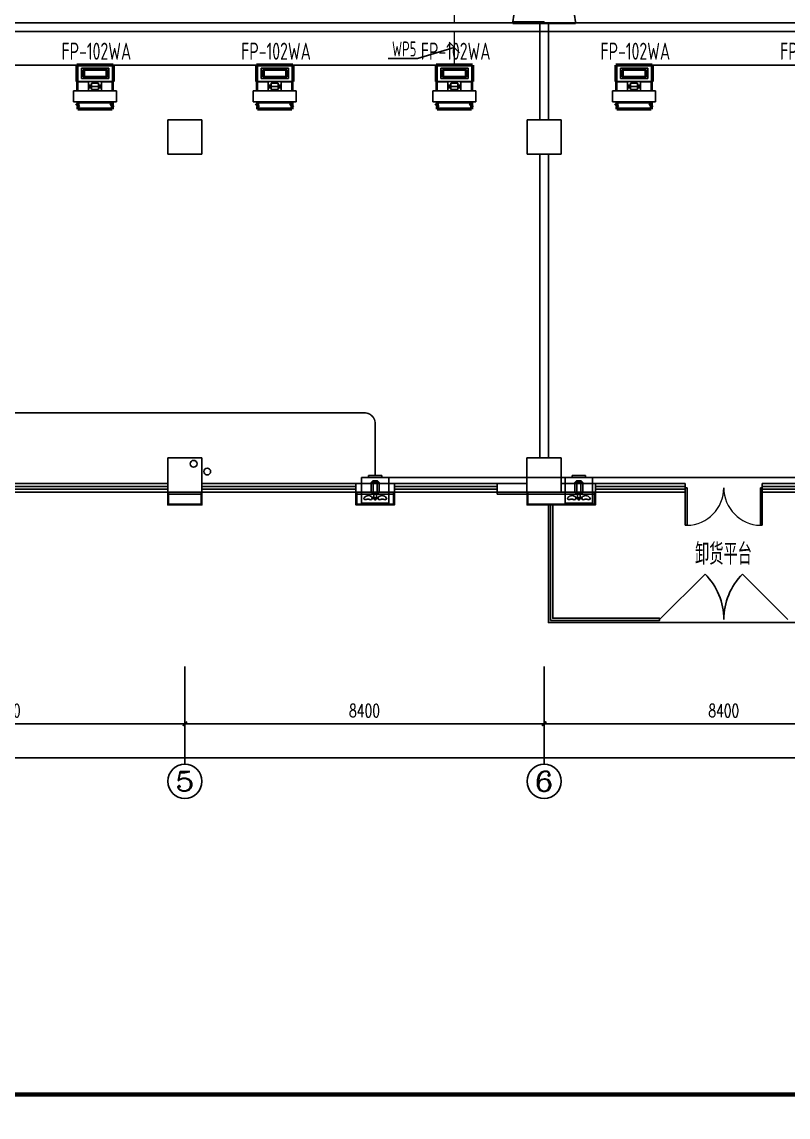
# Model space of a CAD drawing. Extents: x 2166032 to 5302137, y 581493 to 2416206.
# Drawn here: x 2343482 to 2361395, y 1212195 to 1237794 of the extents above; entities that cross this region are included whole.
import ezdxf
from ezdxf.enums import TextEntityAlignment as Align

# ---------------------------------------------------------------- set-up
doc = ezdxf.new("R2010")
doc.units = 0
doc.header["$LTSCALE"] = 1000
doc.header["$MEASUREMENT"] = 0
doc.linetypes.add('DASHEDX2', pattern=[1.5, 1, -0.5])
for name, color, linetype in [('3T_GLASS', 5, 'Continuous'), ('ACS_FFG_FK', 7, 'Continuous'), ('AXIS', 3, 'Continuous'), ('AXIS_TEXT', 7, 'Continuous'), ('CABLETRAY', 4, 'Continuous'), ('COLUMN', 2, 'Continuous'), ('DIM-照明', 3, 'Continuous'), ('PUB_TEXT', 7, 'Continuous'), ('PUB_TITLE', 137, 'Continuous'), ('STAIR', 8, 'Continuous'), ('SURFACE', 8, 'Continuous'), ('WALL', 8, 'Continuous'), ('WINDOW', 8, 'Continuous'), ('WIRE-照明', 1, 'Continuous'), ('屋面', 151, 'Continuous'), ('消防', 7, 'Continuous'), ('石材幕墙', 8, 'Continuous'), ('风机盘管', 7, 'Continuous')]:
    doc.layers.add(name, color=color, linetype=linetype)
doc.layers.add('ACS_KT_SB', color=130, linetype='Continuous', lineweight=13)
doc.layers.add('ACS_SFG_F2', color=6, linetype='Continuous', lineweight=50)
doc.styles.add('_TCH_AXIS', font='complex_.ttf')
doc.styles.add('_TEL_DIM', font='@tssdeng.shx', dxfattribs={"width": 0.8, "height": 3.5, "bigfont": '!tssdchn.shx'})
doc.styles.add('COMPLEX', font='complex_.ttf')
doc.styles.add('DIM_FONT', font='simplex_.ttf', dxfattribs={"width": 0.7})
doc.styles.add('HZ', font='！tssdeng.shx', dxfattribs={"bigfont": '！tssdchn.shx'})
doc.styles.add('TSSD_Dimension', font='Tssdeng.shx', dxfattribs={"width": 0.7, "bigfont": 'tssdchn.shx'})
doc.styles.add('TSSD_REIN', font='tssdeng.shx', dxfattribs={"width": 0.7, "bigfont": 'tssdchn.shx'})
doc.dimstyles.new('DIMN', dxfattribs={"dimtxt": 300, "dimasz": 100, "dimexe": 250, "dimexo": 300, "dimgap": 150, "dimtad": 1, "dimdec": 0, "dimzin": 0, "dimdsep": 46, "dimtxsty": 'DIM_FONT', "dimblk": 'ARCHTICK', "dimcen": 0.09, "dimclrt": 7, "dimazin": 2, "dimtfac": 1, "dimtdec": 0, "dimtix": 1, "dimtmove": 2, "dimatfit": 3, "dimldrblk": 'ARCHTICK', "dimfxl": 1, "dimtolj": 1, "dimtzin": 0, "dimarcsym": 0})

# ---------------------------------------------------------------- blocks, each defined once
blk = doc.blocks.new('$SB61_1')
for p, q in [((-344, 91), (-380, 54)), ((-380, 54), (-380, -52)), ((-344, 91), (-134, 91)), ((-344, 91), (-344, -89)), ((-344, 43), (-134, 43)), ((-93, 50), (-134, 91)), ((-134, 91), (-134, -89)), ((-93, 50), (-93, -47)), ((-93, 32), (-10, 32)), ((-10, 66), (-10, -64)), ((-10, 66), (10, 66)), ((10, 16), (10, 66)), ((-344, -89), (-380, -52)), ((-344, -45), (-134, -45)), ((-344, -89), (-134, -89)), ((-93, -47), (-134, -89)), ((-93, -27), (-10, -27)), ((-10, -64), (10, -64)), ((10, -16), (10, -64))]:
    blk.add_line(p, q)
for points in [[(27, 198, 0.411372), (11, 254, 0.494273), (-35, 83, 0.741953), (33, 105, 0.098181), (27, 124, -0.171786), (27, 198)], [(31, -198, -0.313475), (12, -256, -0.472676), (-35, -80, -0.748081), (34, -102, -0.098181), (28, -121, 0.171786), (28, -196)]]:
    blk.add_lwpolyline(points, format="xyb")
blk.add_lwpolyline([(10, 16), (34, 16), (34, -16), (10, -16)], close=True)
for tag, p, height, style, width, flags in [('UNIT', (0, 0), 0.001, 'HZ', 0.7, 1), ('WHAT', (0, 0), 0.001, 'HZ', 0.7, 1), ('SPEC', (0, 0), 0.001, 'HZ', 0.7, 1), ('YSIZE', (34, -16), 0.15, 'DIM_FONT', 0.8, 9), ('XSIZE', (34, -16), 0.15, 'DIM_FONT', 0.8, 9)]:
    blk.add_attdef(tag, p, '', height=height, dxfattribs=dict(style=style, width=width, flags=flags))
blk = doc.blocks.new('A$C54D307B5')
at = {"layer": '消防'}
for p, q in [((0, -300), (0, 300)), ((0, 300), (640, 300)), ((165, 345), (475, 345)), ((165, 300), (165, 345)), ((475, 300), (475, 345)), ((640, -300), (640, 300)), ((0, -340), (0, -300)), ((0, -300), (640, -300)), ((0, -340), (640, -340)), ((640, -340), (640, -300))]:
    blk.add_line(p, q, dxfattribs=at)
at = {"layer": '风机盘管', "xscale": -1.057367996545509, "yscale": 1.057367996545509, "zscale": 1.0573679886336, "rotation": 90}
blk.add_blockref('$SB61_1', (321, -183), dxfattribs=at)
blk = doc.blocks.new('H-DTDFFS-20')
for p, q in [((-0.5, 0.5), (0.5, 0.5)), ((-0.5, -0.5), (-0.5, 0.5)), ((0.5, 0.5), (-0.5, 0.5)), ((0.5, 0.5), (0.5, -0.5)), ((-0.44, -0.34), (-0.44, 0.34)), ((-0.44, 0.34), (0.44, 0.34)), ((-0.4, 0.3), (0.4, 0.3)), ((-0.4, -0.3), (-0.4, 0.3)), ((0.4, 0.3), (0.4, -0.3)), ((0.44, 0.34), (0.44, -0.34)), ((0.44, -0.34), (-0.44, -0.34)), ((0.4, -0.3), (-0.4, -0.3)), ((0.5, -0.5), (-0.5, -0.5))]:
    blk.add_line(p, q)
at = {"const_width": 0.01}
for points in [[(-0.4, 0.162), (0.4, 0.162)], [(-0.4, 0), (0.4, 0)], [(-0.4, -0.162), (0.4, -0.162)]]:
    blk.add_lwpolyline(points, dxfattribs=at)
blk = doc.blocks.new('_ArchTick')
at = {"color": 0, "linetype": 'ByBlock', "const_width": 0.4}
blk.add_lwpolyline([(-0.5, -0.5), (0.5, 0.5)], dxfattribs=at)
blk = doc.blocks.new('*D2518')
at = {"layer": 'AXIS', "color": 0, "lineweight": -2}
for p, q in [((2338892, 1221918), (2338892, 1221140)), ((2347292, 1221918), (2347292, 1221140)), ((2338892, 1221390), (2347292, 1221390))]:
    blk.add_line(p, q, dxfattribs=at)
at = {"layer": 'Defpoints', "color": 0}
for p in [(2338892, 1222218), (2347292, 1222218), (2347292, 1221390)]:
    blk.add_point(p, dxfattribs=at)
at = {"layer": 'AXIS', "color": 0, "lineweight": -2, "xscale": 100, "yscale": 100, "zscale": 100, "rotation": 180}
blk.add_blockref('_ArchTick', (2338892, 1221390), dxfattribs=at)
at = {"layer": 'AXIS', "color": 0, "lineweight": -2, "xscale": 100, "yscale": 100, "zscale": 100}
blk.add_blockref('_ArchTick', (2347292, 1221390), dxfattribs=at)
at = {"layer": 'AXIS', "color": 7, "insert": (2343092, 1221695), "char_height": 300, "attachment_point": 5, "style": 'DIM_FONT'}
blk.add_mtext('\\A1;8400', dxfattribs=at)
blk = doc.blocks.new('*D2519')
at = {"layer": 'AXIS', "color": 0, "lineweight": -2}
for p, q in [((2347292, 1221918), (2347292, 1221140)), ((2355692, 1221918), (2355692, 1221140)), ((2347292, 1221390), (2355692, 1221390))]:
    blk.add_line(p, q, dxfattribs=at)
at = {"layer": 'Defpoints', "color": 0}
for p in [(2347292, 1222218), (2355692, 1222218), (2355692, 1221390)]:
    blk.add_point(p, dxfattribs=at)
at = {"layer": 'AXIS', "color": 0, "lineweight": -2, "xscale": 100, "yscale": 100, "zscale": 100, "rotation": 180}
blk.add_blockref('_ArchTick', (2347292, 1221390), dxfattribs=at)
at = {"layer": 'AXIS', "color": 0, "lineweight": -2, "xscale": 100, "yscale": 100, "zscale": 100}
blk.add_blockref('_ArchTick', (2355692, 1221390), dxfattribs=at)
at = {"layer": 'AXIS', "color": 7, "insert": (2351492, 1221695), "char_height": 300, "attachment_point": 5, "style": 'DIM_FONT'}
blk.add_mtext('\\A1;8400', dxfattribs=at)
blk = doc.blocks.new('*D2520')
at = {"layer": 'AXIS', "color": 0, "lineweight": -2}
for p, q in [((2355692, 1221918), (2355692, 1221140)), ((2364092, 1221918), (2364092, 1221140)), ((2355692, 1221390), (2364092, 1221390))]:
    blk.add_line(p, q, dxfattribs=at)
at = {"layer": 'Defpoints', "color": 0}
for p in [(2355692, 1222218), (2364092, 1222218), (2364092, 1221390)]:
    blk.add_point(p, dxfattribs=at)
at = {"layer": 'AXIS', "color": 0, "lineweight": -2, "xscale": 100, "yscale": 100, "zscale": 100, "rotation": 180}
blk.add_blockref('_ArchTick', (2355692, 1221390), dxfattribs=at)
at = {"layer": 'AXIS', "color": 0, "lineweight": -2, "xscale": 100, "yscale": 100, "zscale": 100}
blk.add_blockref('_ArchTick', (2364092, 1221390), dxfattribs=at)
at = {"layer": 'AXIS', "color": 7, "insert": (2359892, 1221695), "char_height": 300, "attachment_point": 5, "style": 'DIM_FONT'}
blk.add_mtext('\\A1;8400', dxfattribs=at)
blk = doc.blocks.new('*D2529')
at = {"layer": 'AXIS', "color": 0, "lineweight": -2}
for p, q in [((2328892, 1221618), (2328892, 1220340)), ((2406722, 1221618), (2406722, 1220340)), ((2328892, 1220590), (2406722, 1220590))]:
    blk.add_line(p, q, dxfattribs=at)
at = {"layer": 'Defpoints', "color": 0}
for p in [(2328892, 1221918), (2406722, 1221918), (2406722, 1220590)]:
    blk.add_point(p, dxfattribs=at)
at = {"layer": 'AXIS', "color": 0, "lineweight": -2, "xscale": 100, "yscale": 100, "zscale": 100, "rotation": 180}
blk.add_blockref('_ArchTick', (2328892, 1220590), dxfattribs=at)
at = {"layer": 'AXIS', "color": 0, "lineweight": -2, "xscale": 100, "yscale": 100, "zscale": 100}
blk.add_blockref('_ArchTick', (2406722, 1220590), dxfattribs=at)
at = {"layer": 'AXIS', "color": 7, "insert": (2367807, 1220892), "char_height": 300, "attachment_point": 5, "style": 'DIM_FONT'}
blk.add_mtext('\\A1;77830', dxfattribs=at)
blk = doc.blocks.new('$DorLib2D$00000141')
at = {"color": 0}
for points in [[(-0.5, 0), (-0.5, 0.487)], [(-0.475, 0.487), (-0.5, 0.487)], [(-0.475, 0), (-0.475, 0.487)], [(-0.369, 0.473), (-0.475, 0.487)], [(-0.268, 0.435), (-0.369, 0.473)], [(-0.178, 0.377), (-0.268, 0.435)], [(-0.103, 0.3), (-0.178, 0.377)], [(0.178, 0.377), (0.103, 0.3)], [(0.268, 0.435), (0.178, 0.377)], [(0.369, 0.473), (0.268, 0.435)], [(0.475, 0.487), (0.369, 0.473)], [(0.475, 0), (0.475, 0.487)], [(0.475, 0.487), (0.5, 0.487)], [(0.5, 0), (0.5, 0.487)], [(-0.047, 0.208), (-0.103, 0.3)], [(-0.012, 0.107), (-0.047, 0.208)], [(0.047, 0.208), (0.012, 0.107)], [(0.103, 0.3), (0.047, 0.208)], [(0, 0), (-0.012, 0.107)], [(-0.012, -0.107), (0, 0)], [(0.012, 0.107), (0, 0)], [(-0.5, 0), (-0.475, 0)], [(0.5, 0), (0.475, 0)]]:
    blk.add_lwpolyline(points, dxfattribs=at)
at = {"color": 0, "linetype": 'DASHEDX2'}
for points in [[(0, 0), (0.03, -0.122), (0.086, -0.234), (0.165, -0.331), (0.264, -0.408), (0.378, -0.461), (0.5, -0.488)], [(-0.5, 0), (-0.5, -0.488)], [(-0.047, -0.208), (-0.012, -0.107)], [(0.5, 0), (0.5, -0.488)], [(-0.178, -0.377), (-0.103, -0.3)], [(-0.103, -0.3), (-0.047, -0.208)], [(-0.475, -0.488), (-0.5, -0.488)], [(-0.475, -0.487), (-0.369, -0.473)], [(-0.369, -0.473), (-0.268, -0.435)], [(-0.268, -0.435), (-0.178, -0.377)]]:
    blk.add_lwpolyline(points, dxfattribs=at)
blk = doc.blocks.new('$DorLib2D$00000002')
for p, q in [((-0.5, 0), (-0.5, 0.4875)), ((-0.475, 0.4875), (-0.5, 0.4875)), ((-0.475, 0), (-0.475, 0.4875)), ((0.475, 0), (0.475, 0.4875)), ((0.475, 0.4875), (0.5, 0.4875)), ((0.5, 0), (0.5, 0.4875)), ((-0.5, 0), (-0.475, 0)), ((0.5, 0), (0.475, 0))]:
    blk.add_line(p, q)
at = {"lineweight": 13}
for centre, start, end in [((-0.4875, 0), 0, 88.53072), ((0.4875, 0), 91.46928, 180)]:
    blk.add_arc(centre, 0.4875, start, end, dxfattribs=at)
blk = doc.blocks.new('$TCHSYS$WIN2D')
for p, q in [((-0.5, 0.5), (0.5, 0.5)), ((-0.5, 0.5), (-0.5, -0.5)), ((0.5, 0.5), (0.5, -0.5)), ((0.5, 0.1667), (-0.5, 0.1667)), ((0.5, -0.1667), (-0.5, -0.1667)), ((-0.5, -0.5), (0.5, -0.5))]:
    blk.add_line(p, q)
blk = doc.blocks.new('_AXISO')
blk.add_circle((0, 0), 0.5)
at = {"layer": 'AXIS_TEXT', "style": 'COMPLEX', "width": 1.171875}
blk.add_attdef('A', text='', height=0.56, dxfattribs=at).set_placement((-0.25, -0.28), (0.25, -0.28), align=Align.FIT)
blk = doc.blocks.new('$DorLib2D$00000116')
at = {"color": 0}
for p, q in [((-0.5, 0), (-0.1464, 0.3536)), ((0.5, 0), (0.1464, 0.3536))]:
    blk.add_line(p, q, dxfattribs=at)
for centre, start, end in [((-0.5, 0), 0, 45), ((0.5, 0), 135, 180)]:
    blk.add_arc(centre, 0.5, start, end, dxfattribs=at)

msp = doc.modelspace()

# ---------------------------------------------------------------- linework, layer by layer
at = {"color": 0}
for p, q in [((2345616.8, 1236404.2), (2344766.8, 1236404.2)), ((2344766.8, 1236404.2), (2344766.8, 1236179.2)), ((2345041.8, 1236391.7), (2344791.8, 1236391.7)), ((2344791.8, 1236391.7), (2344791.8, 1236179.2)), ((2345041.8, 1236179.2), (2345041.8, 1236391.7)), ((2345111.8, 1236316.7), (2345041.8, 1236316.7)), ((2345341.8, 1236285.4), (2345041.8, 1236285.4)), ((2345111.8, 1236254.2), (2345041.8, 1236254.2)), ((2345111.8, 1236360.4), (2345111.8, 1236210.4)), ((2345271.8, 1236360.4), (2345111.8, 1236360.4)), ((2345111.8, 1236210.4), (2345271.8, 1236210.4)), ((2345271.8, 1236210.4), (2345271.8, 1236360.4)), ((2345271.8, 1236316.7), (2345341.8, 1236316.7)), ((2345271.8, 1236254.2), (2345341.8, 1236254.2)), ((2345591.8, 1236391.7), (2345341.8, 1236391.7)), ((2345341.8, 1236391.7), (2345341.8, 1236179.2)), ((2345591.8, 1236179.2), (2345591.8, 1236391.7)), ((2345616.8, 1236179.2), (2345616.8, 1236404.2)), ((2349816.8, 1236404.2), (2348966.8, 1236404.2)), ((2348966.8, 1236404.2), (2348966.8, 1236179.2)), ((2349241.8, 1236391.7), (2348991.8, 1236391.7)), ((2348991.8, 1236391.7), (2348991.8, 1236179.2)), ((2349241.8, 1236179.2), (2349241.8, 1236391.7)), ((2349311.8, 1236316.7), (2349241.8, 1236316.7)), ((2349541.8, 1236285.4), (2349241.8, 1236285.4)), ((2349311.8, 1236254.2), (2349241.8, 1236254.2)), ((2349311.8, 1236360.4), (2349311.8, 1236210.4)), ((2349471.8, 1236360.4), (2349311.8, 1236360.4)), ((2349311.8, 1236210.4), (2349471.8, 1236210.4)), ((2349471.8, 1236210.4), (2349471.8, 1236360.4)), ((2349471.8, 1236316.7), (2349541.8, 1236316.7)), ((2349471.8, 1236254.2), (2349541.8, 1236254.2)), ((2349791.8, 1236391.7), (2349541.8, 1236391.7)), ((2349541.8, 1236391.7), (2349541.8, 1236179.2)), ((2349791.8, 1236179.2), (2349791.8, 1236391.7)), ((2349816.8, 1236179.2), (2349816.8, 1236404.2)), ((2354016.8, 1236404.2), (2353166.8, 1236404.2)), ((2353166.8, 1236404.2), (2353166.8, 1236179.2)), ((2353441.8, 1236391.7), (2353191.8, 1236391.7)), ((2353191.8, 1236391.7), (2353191.8, 1236179.2)), ((2353441.8, 1236179.2), (2353441.8, 1236391.7)), ((2353511.8, 1236316.7), (2353441.8, 1236316.7)), ((2353741.8, 1236285.4), (2353441.8, 1236285.4)), ((2353511.8, 1236254.2), (2353441.8, 1236254.2)), ((2353511.8, 1236360.4), (2353511.8, 1236210.4)), ((2353671.8, 1236360.4), (2353511.8, 1236360.4)), ((2353511.8, 1236210.4), (2353671.8, 1236210.4)), ((2353671.8, 1236210.4), (2353671.8, 1236360.4)), ((2353671.8, 1236316.7), (2353741.8, 1236316.7)), ((2353671.8, 1236254.2), (2353741.8, 1236254.2)), ((2353991.8, 1236391.7), (2353741.8, 1236391.7)), ((2353741.8, 1236391.7), (2353741.8, 1236179.2)), ((2353991.8, 1236179.2), (2353991.8, 1236391.7)), ((2354016.8, 1236179.2), (2354016.8, 1236404.2)), ((2358216.8, 1236404.2), (2357366.8, 1236404.2)), ((2357366.8, 1236404.2), (2357366.8, 1236179.2)), ((2357641.8, 1236391.7), (2357391.8, 1236391.7)), ((2357391.8, 1236391.7), (2357391.8, 1236179.2)), ((2357641.8, 1236179.2), (2357641.8, 1236391.7)), ((2357711.8, 1236316.7), (2357641.8, 1236316.7)), ((2357941.8, 1236285.4), (2357641.8, 1236285.4)), ((2357711.8, 1236254.2), (2357641.8, 1236254.2)), ((2357711.8, 1236360.4), (2357711.8, 1236210.4)), ((2357871.8, 1236360.4), (2357711.8, 1236360.4)), ((2357711.8, 1236210.4), (2357871.8, 1236210.4)), ((2357871.8, 1236210.4), (2357871.8, 1236360.4)), ((2357871.8, 1236316.7), (2357941.8, 1236316.7)), ((2357871.8, 1236254.2), (2357941.8, 1236254.2)), ((2358191.8, 1236391.7), (2357941.8, 1236391.7)), ((2357941.8, 1236391.7), (2357941.8, 1236179.2)), ((2358191.8, 1236179.2), (2358191.8, 1236391.7)), ((2358216.8, 1236179.2), (2358216.8, 1236404.2)), ((2344691.8, 1236179.2), (2345691.8, 1236179.2)), ((2344691.8, 1235929.2), (2344691.8, 1236179.2)), ((2345691.8, 1235929.2), (2344691.8, 1235929.2)), ((2344791.8, 1235929.2), (2344791.8, 1235904.2)), ((2345591.8, 1235929.2), (2345591.8, 1235904.2)), ((2345691.8, 1236179.2), (2345691.8, 1235929.2)), ((2348891.8, 1236179.2), (2349891.8, 1236179.2)), ((2348891.8, 1235929.2), (2348891.8, 1236179.2)), ((2349891.8, 1235929.2), (2348891.8, 1235929.2)), ((2348991.8, 1235929.2), (2348991.8, 1235904.2)), ((2349791.8, 1235929.2), (2349791.8, 1235904.2)), ((2349891.8, 1236179.2), (2349891.8, 1235929.2)), ((2353091.8, 1236179.2), (2354091.8, 1236179.2)), ((2353091.8, 1235929.2), (2353091.8, 1236179.2)), ((2354091.8, 1235929.2), (2353091.8, 1235929.2)), ((2353191.8, 1235929.2), (2353191.8, 1235904.2)), ((2353991.8, 1235929.2), (2353991.8, 1235904.2)), ((2354091.8, 1236179.2), (2354091.8, 1235929.2)), ((2357291.8, 1236179.2), (2358291.8, 1236179.2)), ((2357291.8, 1235929.2), (2357291.8, 1236179.2)), ((2358291.8, 1235929.2), (2357291.8, 1235929.2)), ((2357391.8, 1235929.2), (2357391.8, 1235904.2)), ((2358191.8, 1235929.2), (2358191.8, 1235904.2)), ((2358291.8, 1236179.2), (2358291.8, 1235929.2)), ((2345621.8, 1235904.2), (2344761.8, 1235904.2)), ((2349821.8, 1235904.2), (2348961.8, 1235904.2)), ((2354021.8, 1235904.2), (2353161.8, 1235904.2)), ((2358221.8, 1235904.2), (2357361.8, 1235904.2))]:
    msp.add_line(p, q, dxfattribs=at)
msp.add_circle((2604640.5, 1020101.3), 438608.5)
at = {"layer": '3T_GLASS'}
msp.add_lwpolyline([(2355891.8, 1226524.2), (2355891.8, 1223854.2), (2358390, 1223854.2), (2358390, 1223804.2), (2355841.8, 1223804.2), (2355841.8, 1226524.2)], dxfattribs=at)
at = {"layer": 'ACS_SFG_F2'}
for p, q in [((2345614.3, 1236782.5), (2344769.2, 1236782.5)), ((2344769.2, 1236782.5), (2344769.2, 1236404.2)), ((2345614.3, 1236782.5), (2345614.3, 1236404.2)), ((2349814.3, 1236782.5), (2348969.2, 1236782.5)), ((2348969.2, 1236782.5), (2348969.2, 1236404.2)), ((2349814.3, 1236782.5), (2349814.3, 1236404.2)), ((2354014.3, 1236782.5), (2353169.2, 1236782.5)), ((2353169.2, 1236782.5), (2353169.2, 1236404.2)), ((2354014.3, 1236782.5), (2354014.3, 1236404.2)), ((2358214.3, 1236782.5), (2357369.2, 1236782.5)), ((2357369.2, 1236782.5), (2357369.2, 1236404.2)), ((2358214.3, 1236782.5), (2358214.3, 1236404.2)), ((2344791.8, 1235858.3), (2344757.2, 1235883)), ((2344757.2, 1235883), (2344815.2, 1235805.8)), ((2344791.8, 1235904.2), (2344791.8, 1235858.3)), ((2344792.3, 1235816.3), (2344791.8, 1235754.2)), ((2345591.8, 1235754.2), (2344791.8, 1235754.2)), ((2344815.2, 1235805.8), (2344792.3, 1235816.3)), ((2345591.8, 1235858.3), (2345557.2, 1235883)), ((2345557.2, 1235883), (2345615.2, 1235805.8)), ((2345591.8, 1235904.2), (2345591.8, 1235858.3)), ((2345592.3, 1235816.3), (2345591.8, 1235754.2)), ((2345615.2, 1235805.8), (2345592.3, 1235816.3)), ((2348991.8, 1235858.3), (2348957.2, 1235883)), ((2348957.2, 1235883), (2349015.2, 1235805.8)), ((2348991.8, 1235904.2), (2348991.8, 1235858.3)), ((2348992.3, 1235816.3), (2348991.8, 1235754.2)), ((2349791.8, 1235754.2), (2348991.8, 1235754.2)), ((2349015.2, 1235805.8), (2348992.3, 1235816.3)), ((2349791.8, 1235858.3), (2349757.2, 1235883)), ((2349757.2, 1235883), (2349815.2, 1235805.8)), ((2349791.8, 1235904.2), (2349791.8, 1235858.3)), ((2349792.3, 1235816.3), (2349791.8, 1235754.2)), ((2349815.2, 1235805.8), (2349792.3, 1235816.3)), ((2353191.8, 1235858.3), (2353157.2, 1235883)), ((2353157.2, 1235883), (2353215.2, 1235805.8)), ((2353191.8, 1235904.2), (2353191.8, 1235858.3)), ((2353192.3, 1235816.3), (2353191.8, 1235754.2)), ((2353991.8, 1235754.2), (2353191.8, 1235754.2)), ((2353215.2, 1235805.8), (2353192.3, 1235816.3)), ((2353991.8, 1235858.3), (2353957.2, 1235883)), ((2353957.2, 1235883), (2354015.2, 1235805.8)), ((2353991.8, 1235904.2), (2353991.8, 1235858.3)), ((2353992.3, 1235816.3), (2353991.8, 1235754.2)), ((2354015.2, 1235805.8), (2353992.3, 1235816.3)), ((2357391.8, 1235858.3), (2357357.2, 1235883)), ((2357357.2, 1235883), (2357415.2, 1235805.8)), ((2357391.8, 1235904.2), (2357391.8, 1235858.3)), ((2357392.3, 1235816.3), (2357391.8, 1235754.2)), ((2358191.8, 1235754.2), (2357391.8, 1235754.2)), ((2357415.2, 1235805.8), (2357392.3, 1235816.3)), ((2358191.8, 1235858.3), (2358157.2, 1235883)), ((2358157.2, 1235883), (2358215.2, 1235805.8)), ((2358191.8, 1235904.2), (2358191.8, 1235858.3)), ((2358192.3, 1235816.3), (2358191.8, 1235754.2)), ((2358215.2, 1235805.8), (2358192.3, 1235816.3))]:
    msp.add_line(p, q, dxfattribs=at)
at = {"layer": 'AXIS'}
for p, q in [((2347291.8, 1222723.3), (2347291.8, 1220442.9)), ((2355691.8, 1222723.3), (2355691.8, 1220442.9))]:
    msp.add_line(p, q, dxfattribs=at)
at = {"layer": 'CABLETRAY'}
for p, q in [((2342035.2, 1237769), (2378205.9, 1237769)), ((2378205.9, 1237569), (2342035.2, 1237569))]:
    msp.add_line(p, q, dxfattribs=at)
at = {"layer": 'COLUMN'}
for p, q in [((2347691.8, 1235504.2), (2346891.8, 1235504.2)), ((2346891.8, 1235504.2), (2346891.8, 1234704.2)), ((2347691.8, 1234704.2), (2347691.8, 1235504.2)), ((2356091.8, 1235504.2), (2355291.8, 1235504.2)), ((2355291.8, 1235504.2), (2355291.8, 1234704.2)), ((2356091.8, 1234704.2), (2356091.8, 1235504.2)), ((2346891.8, 1234704.2), (2347691.8, 1234704.2)), ((2355291.8, 1234704.2), (2356091.8, 1234704.2)), ((2347690.2, 1227604.2), (2346890.2, 1227604.2)), ((2346890.2, 1227604.2), (2346890.2, 1226804.2)), ((2347690.2, 1226804.2), (2347690.2, 1227604.2)), ((2356090.2, 1227604.2), (2355290.2, 1227604.2)), ((2355290.2, 1227604.2), (2355290.2, 1226804.2)), ((2356090.2, 1226804.2), (2356090.2, 1227604.2)), ((2346890.2, 1226804.2), (2347690.2, 1226804.2)), ((2355290.2, 1226804.2), (2356090.2, 1226804.2))]:
    msp.add_line(p, q, dxfattribs=at)
at = {"layer": 'DIM-照明'}
msp.add_line((2353715.5, 1237074.4), (2353468, 1237321.9), dxfattribs=at)
for points in [[(2353591.8, 1237198.2), (2352730.3, 1236937.7)], [(2352730.3, 1236937.7), (2352047, 1236937.7)]]:
    msp.add_lwpolyline(points, dxfattribs=at)
at = {"layer": 'PUB_TITLE', "const_width": 100}
msp.add_lwpolyline([(2316531.7, 1212719.6), (2418131.7, 1212719.6), (2418131.7, 1270119.6), (2316531.7, 1270119.6)], close=True, dxfattribs=at)
at = {"layer": 'STAIR'}
msp.add_lwpolyline([(2355791.8, 1226524.2), (2355791.8, 1223754.2), (2366791.8, 1223754.2), (2366791.8, 1226754.2)], dxfattribs=at)
at = {"layer": 'SURFACE'}
for p, q in [((2346891.5, 1226754.2), (2346891.5, 1226804.2)), ((2347291.8, 1226754.2), (2346891.5, 1226754.2)), ((2347691.5, 1226754.2), (2347291.8, 1226754.2)), ((2347691.5, 1226754.2), (2347691.5, 1226804.2)), ((2351291.5, 1226754.2), (2351291.5, 1226804.2)), ((2352191.5, 1226754.2), (2351291.5, 1226754.2)), ((2352191.5, 1226754.2), (2352191.5, 1226804.2)), ((2354591.5, 1226754.2), (2354591.5, 1226804.2)), ((2355691.8, 1226754.2), (2354591.5, 1226754.2)), ((2356891.8, 1226754.2), (2355691.8, 1226754.2)), ((2356891.8, 1226754.2), (2356891.8, 1226804.2))]:
    msp.add_line(p, q, dxfattribs=at)
at = {"layer": 'WALL'}
for p, q in [((2355791.8, 1237754.2), (2355591.8, 1237754.2)), ((2355591.8, 1237754.2), (2355591.8, 1235504.2)), ((2355791.8, 1235504.2), (2355791.8, 1237754.2)), ((2355591.8, 1234704.2), (2355591.8, 1227604.2)), ((2355791.8, 1234704.2), (2355791.8, 1227604.2)), ((2347691.5, 1227004.2), (2347690.2, 1227004.2)), ((2347691.5, 1226804.2), (2347691.5, 1227004.2)), ((2352191.5, 1227004.2), (2351291.5, 1227004.2)), ((2351291.5, 1227004.2), (2351291.5, 1226804.2)), ((2352191.5, 1226804.2), (2352191.5, 1227004.2)), ((2355290.2, 1227004.2), (2354591.5, 1227004.2)), ((2354591.5, 1227004.2), (2354591.5, 1226804.2)), ((2356891.8, 1227004.2), (2356090.2, 1227004.2)), ((2356891.8, 1226804.2), (2356891.8, 1227004.2)), ((2347690.2, 1226804.2), (2347691.5, 1226804.2)), ((2351291.5, 1226804.2), (2352191.5, 1226804.2)), ((2354591.5, 1226804.2), (2355290.2, 1226804.2)), ((2356090.2, 1226804.2), (2356891.8, 1226804.2))]:
    msp.add_line(p, q, dxfattribs=at)
at = {"layer": 'WIRE-照明', "linetype": 'Continuous', "const_width": 35}
for points in [[(2353591.8, 1240125.8), (2353591.8, 1237769)], [(2353591.8, 1236782.5), (2353591.8, 1237569)], [(2341414.3, 1236782.5), (2344769.2, 1236782.5)], [(2345614.3, 1236782.5), (2348969.2, 1236782.5)], [(2349814.3, 1236782.5), (2353169.2, 1236782.5)], [(2358214.3, 1236782.5), (2361569.2, 1236782.5)], [(2352061.5, 1227143.9), (2356181.4, 1227143.9)], [(2356821.4, 1227143.9), (2371374, 1227143.9)]]:
    msp.add_lwpolyline(points, dxfattribs=at)
msp.add_lwpolyline([(2351741.5, 1227189.4), (2351741.5, 1228405.8, 0.4142136), (2351491.5, 1228655.8), (2329177, 1228655.8)], format="xyb", dxfattribs=at)
at = {"layer": '屋面', "color": 6}
for centre in [(2347497.5, 1227464.7), (2347814, 1227283.1)]:
    msp.add_circle(centre, 80, dxfattribs=at)
at = {"layer": '石材幕墙'}
for points in [[(2346890.2, 1226804.2), (2346890.2, 1226504.2), (2347691.5, 1226504.2), (2347691.5, 1226804.2)], [(2346910.2, 1226804.2), (2346910.2, 1226524.2), (2347671.5, 1226524.2), (2347671.5, 1226804.2)], [(2351291.5, 1226804.2), (2351291.5, 1226504.2), (2352191.5, 1226504.2), (2352191.5, 1226804.2)], [(2351311.5, 1226804.2), (2351311.5, 1226524.2), (2352171.5, 1226524.2), (2352171.5, 1226804.2)], [(2355291.5, 1226804.2), (2355291.5, 1226504.2), (2356891.8, 1226504.2), (2356891.8, 1226804.2)], [(2355311.5, 1226804.2), (2355311.5, 1226524.2), (2356871.8, 1226524.2), (2356871.8, 1226804.2)]]:
    msp.add_lwpolyline(points, dxfattribs=at)

# ---------------------------------------------------------------- block references
for p in [(2351421.5, 1226844.2), (2356181.4, 1226844.2)]:
    msp.add_blockref('A$C54D307B5', p)
at = {"layer": 'ACS_FFG_FK', "xscale": -640, "yscale": 240, "zscale": 0.7999999999999972, "rotation": 180}
for p in [(2345198.2, 1236591.5, -52), (2349398.2, 1236591.5, -52), (2353598.2, 1236591.5, -52), (2357798.2, 1236591.5, -52)]:
    msp.add_blockref('H-DTDFFS-20', p, dxfattribs=at)
at = {"layer": 'AXIS'}
ref = msp.add_blockref('_AXISO', (2347291.8, 1220042.9), dxfattribs=dict(at, xscale=800, yscale=800, zscale=800))
ref.add_attrib('A', '5', dxfattribs={"layer": 'AXIS_TEXT', "height": 452.5, "style": '_TCH_AXIS', "width": 1.049113}).set_placement((2347065.5, 1219816.6), (2347518, 1219816.6), align=Align.FIT)
ref = msp.add_blockref('_AXISO', (2355691.8, 1220042.9), dxfattribs=dict(at, xscale=800, yscale=800, zscale=800))
ref.add_attrib('A', '6', dxfattribs={"layer": 'AXIS_TEXT', "height": 452.5, "style": '_TCH_AXIS', "width": 1.049113}).set_placement((2355465.5, 1219816.6), (2355918, 1219816.6), align=Align.FIT)
at = {"layer": 'WINDOW'}
for name, p, xscale, yscale, zscale, rotation in [('$DorLib2D$00000141', (2355691.8, 1238504.2), -1500, -1500, -1500, 270), ('$TCHSYS$WIN2D', (2345091.5, 1226904.2), 3600, -200, 3600, 179.9999999999968), ('$TCHSYS$WIN2D', (2349491.5, 1226904.2), 3600, -200, 3600, 180), ('$TCHSYS$WIN2D', (2353391.5, 1226904.2), 2400, -200, 2400, 180), ('$TCHSYS$WIN2D', (2357941.8, 1226904.2), 2100, 200, 2100, 179.9999999999984), ('$TCHSYS$WIN2D', (2361841.8, 1226904.2), 2100, 200, 2100, 179.9999999999984), ('$DorLib2D$00000002', (2359891.8, 1226904.2), 1800, 1800, 1800, 179.9999999999984), ('$DorLib2D$00000116', (2359891.8, 1223827.9), 3000, -3000, 3000, 180.0000000000012)]:
    msp.add_blockref(name, p, dxfattribs=dict(at, xscale=xscale, yscale=yscale, zscale=zscale, rotation=rotation))

# ---------------------------------------------------------------- texts
at = {"layer": 'ACS_KT_SB', "color": 0, "style": 'TSSD_Dimension', "width": 0.7}
for p in [(2344407.9, 1236908.3, -125), (2348607.9, 1236908.3, -125), (2352807.9, 1236908.3, -125), (2357007.9, 1236908.3, -125), (2361207.9, 1236908.3, -125)]:
    msp.add_text('FP-102WA', height=400, dxfattribs=at).set_placement(p)
at = {"layer": 'DIM-照明', "color": 7, "style": '_TEL_DIM', "width": 0.64}
msp.add_text('WP5', height=350, dxfattribs=at).set_placement((2352134.5, 1236987.7))
at = {"layer": 'PUB_TEXT', "style": 'TSSD_REIN', "width": 0.7}
msp.add_text('卸货平台', height=500, dxfattribs=at).set_placement((2359219, 1225105))

# ---------------------------------------------------------------- dimensions: what is measured, and where the dimension line sits
at = {"layer": 'AXIS'}
for p1, p2, distance, picture, middle in [((2338891.8, 1222218.4), (2347291.8, 1222218.4), -827.9, '*D2518', (2343091.8, 1221695.3)), ((2347291.8, 1222218.4), (2355691.8, 1222218.4), -827.9, '*D2519', (2351491.8, 1221695.3)), ((2355691.8, 1222218.4), (2364091.8, 1222218.4), -827.9, '*D2520', (2359891.8, 1221695.3)), ((2328891.8, 1221918.4), (2406721.8, 1221918.4), -1327.9, '*D2529', (2367806.8, 1220891.9))]:
    dim = msp.add_aligned_dim(p1=p1, p2=p2, distance=distance, dimstyle='DIMN', dxfattribs=at)
    dim.commit()
    dim.dimension.update_dxf_attribs({"geometry": picture, "text_midpoint": middle})

doc.saveas('drawing.dxf')
